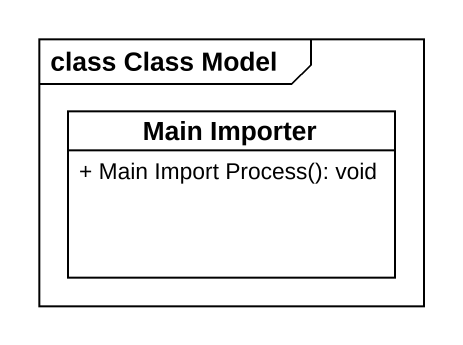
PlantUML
@startuml
mainframe class Class Model
hide circle
hide empty members
skinparam classAttributeIconSize 0
class "Main Importer" as Main_Importer {
  + Main Import Process(): void
}
@enduml
